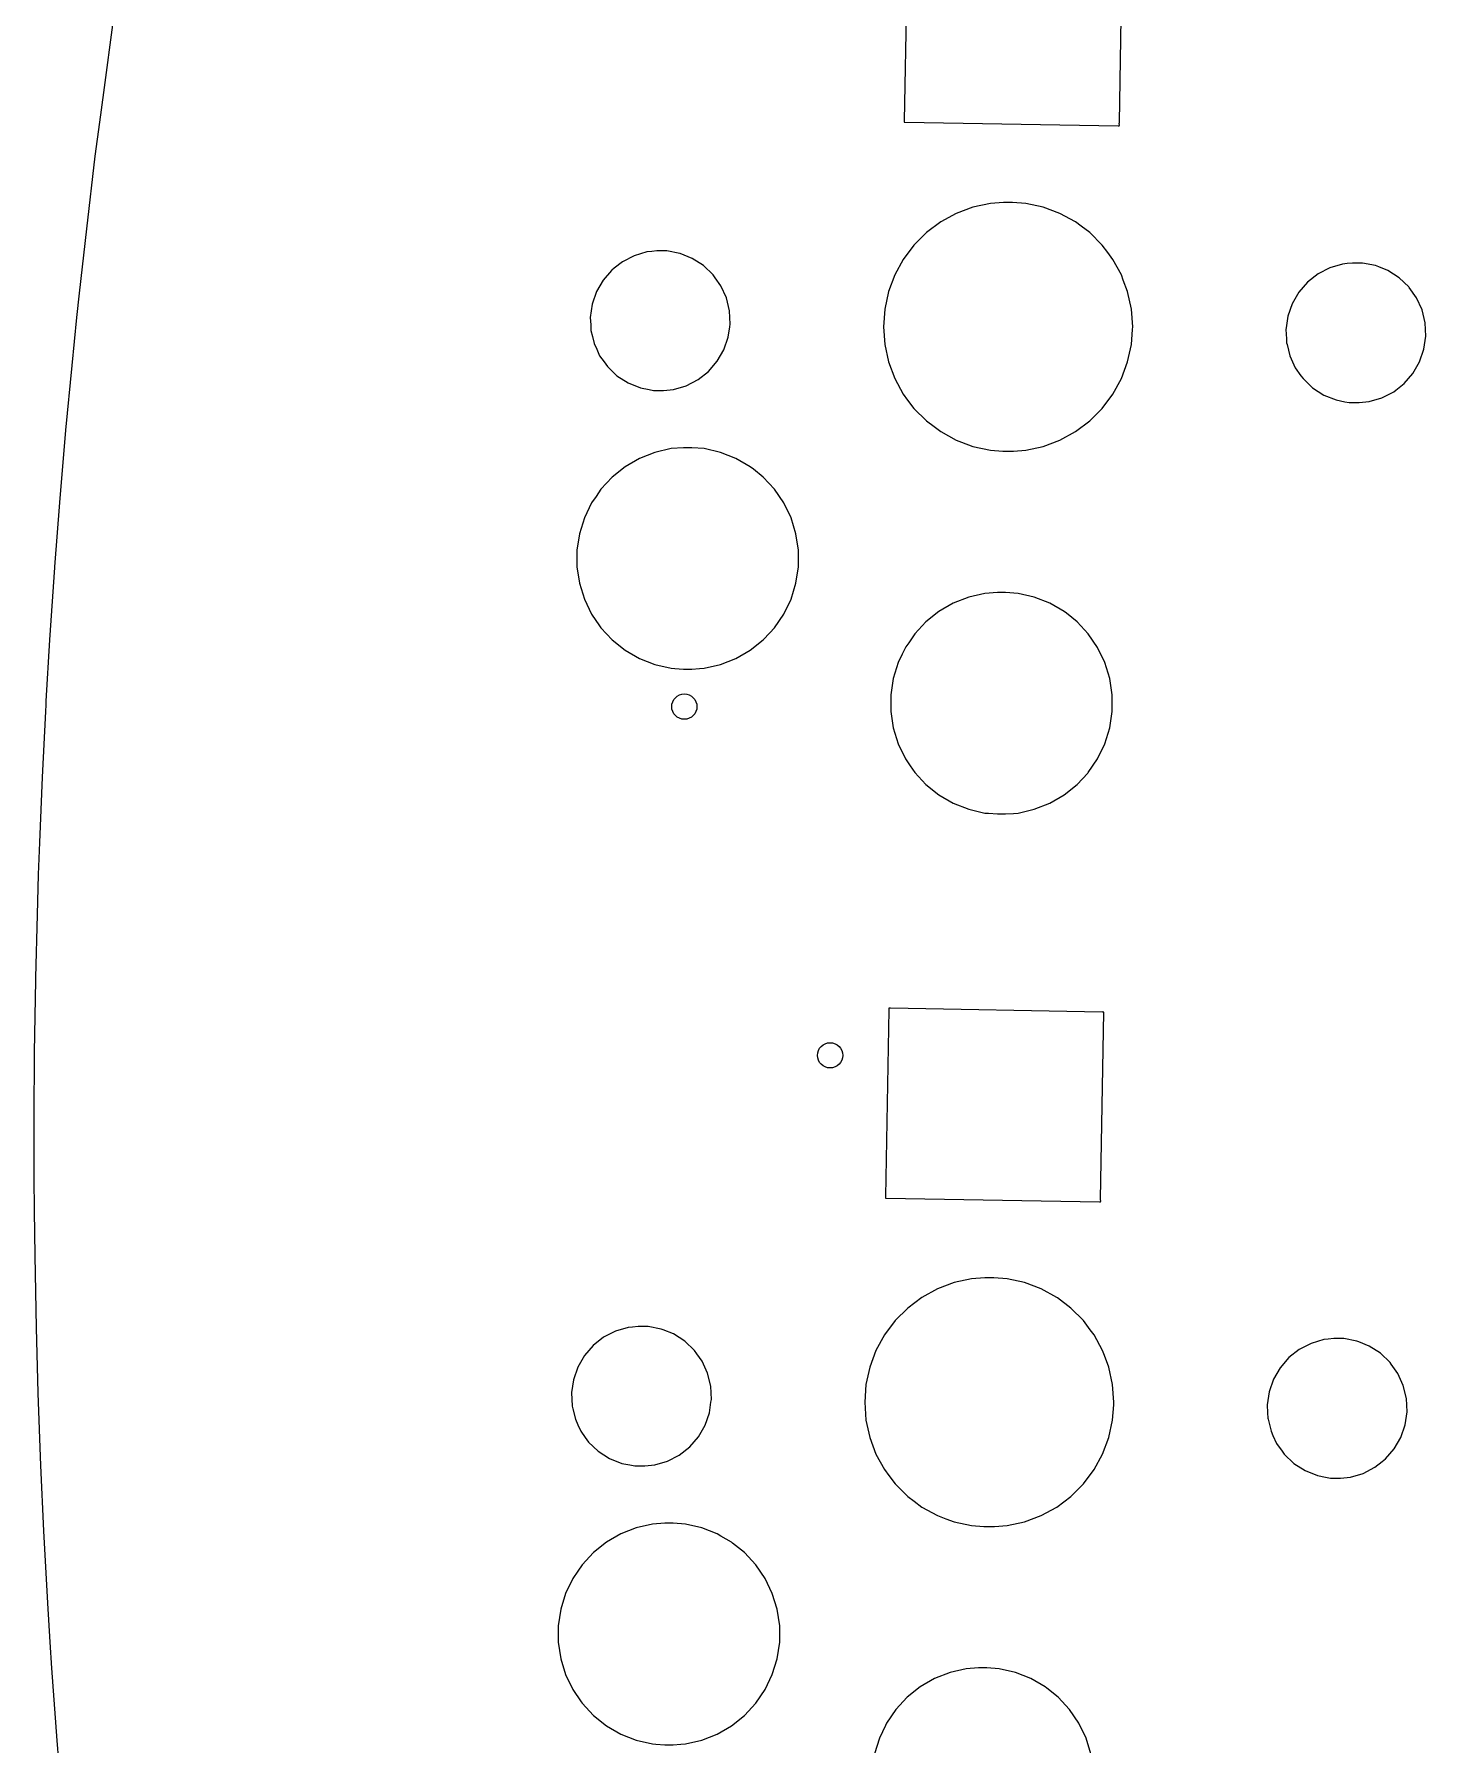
# Model space of a CAD drawing. Extents: x 1.95 to 9.87, y -5.96 to -1.39.
# Drawn here: x 1.945 to 2.812, y -4.361 to -3.296 of the extents above; entities that cross this region are included whole.
import ezdxf

# ---------------------------------------------------------------- set-up
doc = ezdxf.new("R2010")
doc.units = 0
doc.header["$MEASUREMENT"] = 0
doc.layers.add('BLACK', color=7, linetype='CONTINUOUS')

msp = doc.modelspace()

# ---------------------------------------------------------------- linework, layer by layer
at = {"layer": 'BLACK', "linetype": 'CONTINUOUS'}
for p, q in [((2.48889, -3.23406), (2.48686, -3.35028)), ((2.62076, -3.35139), (2.62226, -3.26525)), ((1.98861, -3.33263), (1.99474, -3.28749)), ((1.98616, -3.35119), (1.98861, -3.33263)), ((1.98476, -3.36185), (1.98616, -3.35119)), ((2.48686, -3.35029), (2.48684, -3.35119)), ((2.48684, -3.35119), (2.48685, -3.35121)), ((2.48685, -3.35121), (2.48687, -3.35121)), ((2.48686, -3.35028), (2.48686, -3.35029)), ((2.48687, -3.35121), (2.48687, -3.35121)), ((2.48687, -3.35121), (2.48687, -3.35121)), ((2.48687, -3.35121), (2.48734, -3.35122)), ((2.48734, -3.35122), (2.62004, -3.35354)), ((2.62075, -3.35203), (2.62076, -3.35139)), ((2.6209, -3.35314), (2.62075, -3.35203)), ((1.98337, -3.3724), (1.98476, -3.36185)), ((2.62004, -3.35354), (2.6207, -3.35355)), ((2.6207, -3.35355), (2.62072, -3.35354)), ((2.6207, -3.35355), (2.6207, -3.35355)), ((2.62072, -3.35354), (2.62073, -3.35351)), ((2.62072, -3.35354), (2.62072, -3.35354)), ((2.62073, -3.35351), (2.6209, -3.35314)), ((1.97802, -3.41751), (1.98336, -3.37244)), ((1.98336, -3.37244), (1.98337, -3.3724)), ((2.52965, -3.40406), (2.51928, -3.40793)), ((2.54046, -3.40171), (2.52965, -3.40406)), ((2.54873, -3.40112), (2.54046, -3.40171)), ((2.55426, -3.40112), (2.54873, -3.40112)), ((2.54873, -3.40112), (2.54873, -3.40112)), ((2.56254, -3.40171), (2.55426, -3.40112)), ((2.55426, -3.40112), (2.55426, -3.40112)), ((2.57335, -3.40406), (2.56254, -3.40171)), ((2.58372, -3.40793), (2.57335, -3.40406)), ((2.50957, -3.41323), (2.50071, -3.41986)), ((2.51928, -3.40793), (2.50957, -3.41323)), ((2.59343, -3.41323), (2.58372, -3.40793)), ((2.5969, -3.41583), (2.59343, -3.41323)), ((2.60229, -3.41986), (2.5969, -3.41583)), ((1.97347, -3.45753), (1.97802, -3.41751)), ((2.50071, -3.41986), (2.49288, -3.42769)), ((2.61011, -3.42769), (2.60229, -3.41986)), ((2.31881, -3.43426), (2.31144, -3.43805)), ((2.32675, -3.43193), (2.31881, -3.43426)), ((2.32969, -3.43165), (2.32675, -3.43193)), ((2.33293, -3.43134), (2.32969, -3.43165)), ((2.33914, -3.43134), (2.33293, -3.43134)), ((2.34727, -3.4329), (2.33914, -3.43134)), ((2.33914, -3.43134), (2.33914, -3.43134)), ((2.3473, -3.43292), (2.34727, -3.4329)), ((2.34727, -3.4329), (2.34727, -3.4329)), ((2.34727, -3.4329), (2.34727, -3.4329)), ((2.35496, -3.43598), (2.3473, -3.43292)), ((2.36192, -3.44046), (2.35496, -3.43598)), ((2.48625, -3.43655), (2.48095, -3.44626)), ((2.49288, -3.42769), (2.48625, -3.43655)), ((2.6136, -3.43234), (2.61011, -3.42769)), ((2.61674, -3.43655), (2.6136, -3.43234)), ((2.62205, -3.44626), (2.61674, -3.43655)), ((2.30462, -3.44354), (2.29951, -3.44943)), ((2.30494, -3.44317), (2.30462, -3.44354)), ((2.3064, -3.44202), (2.30494, -3.44317)), ((2.31144, -3.43805), (2.3064, -3.44202)), ((2.36791, -3.44617), (2.36192, -3.44046)), ((2.36192, -3.44046), (2.36192, -3.44046)), ((2.36192, -3.44046), (2.36192, -3.44046)), ((2.36924, -3.44803), (2.36791, -3.44617)), ((2.37272, -3.45292), (2.36924, -3.44803)), ((2.48095, -3.44626), (2.47708, -3.45663)), ((2.62323, -3.44943), (2.62205, -3.44626)), ((2.74445, -3.44561), (2.73794, -3.45073)), ((2.75181, -3.44182), (2.74445, -3.44561)), ((2.75976, -3.43948), (2.75181, -3.44182)), ((2.7625, -3.43922), (2.75976, -3.43948)), ((2.76593, -3.43889), (2.7625, -3.43922)), ((2.77214, -3.43889), (2.76593, -3.43889)), ((2.78027, -3.44046), (2.77214, -3.43889)), ((2.77214, -3.43889), (2.77214, -3.43889)), ((2.7822, -3.44123), (2.78027, -3.44046)), ((2.78027, -3.44046), (2.78027, -3.44046)), ((2.78027, -3.44046), (2.78027, -3.44046)), ((2.78796, -3.44354), (2.7822, -3.44123)), ((2.79493, -3.44802), (2.78796, -3.44354)), ((2.80092, -3.45373), (2.79493, -3.44802)), ((2.79493, -3.44802), (2.79493, -3.44802)), ((2.79493, -3.44802), (2.79493, -3.44802)), ((1.97194, -3.47263), (1.97347, -3.45757)), ((1.97347, -3.45757), (1.97347, -3.45753)), ((2.29537, -3.4566), (2.29266, -3.46443)), ((2.29951, -3.44943), (2.29537, -3.4566)), ((2.37616, -3.46045), (2.37272, -3.45292)), ((2.37272, -3.45292), (2.37272, -3.45292)), ((2.37272, -3.45292), (2.37272, -3.45292)), ((2.47708, -3.45663), (2.47473, -3.46744)), ((2.62592, -3.45663), (2.62323, -3.44943)), ((2.62827, -3.46744), (2.62592, -3.45663)), ((2.73252, -3.45699), (2.72838, -3.46416)), ((2.73794, -3.45073), (2.73252, -3.45699)), ((2.80109, -3.45398), (2.80092, -3.45373)), ((2.80572, -3.46048), (2.80109, -3.45398)), ((2.29266, -3.46443), (2.29148, -3.47263)), ((2.37811, -3.4685), (2.37616, -3.46045)), ((2.3785, -3.47677), (2.37811, -3.4685)), ((2.47473, -3.46744), (2.47394, -3.47848)), ((2.62906, -3.47848), (2.62827, -3.46744)), ((2.72838, -3.46416), (2.72567, -3.47199)), ((2.80916, -3.46801), (2.80572, -3.46048)), ((2.80572, -3.46048), (2.80572, -3.46048)), ((2.80572, -3.46048), (2.80572, -3.46048)), ((2.81112, -3.47606), (2.80916, -3.46801)), ((1.96891, -3.5026), (1.97194, -3.47263)), ((2.29148, -3.47263), (2.29171, -3.47731)), ((2.29148, -3.47263), (2.29148, -3.47263)), ((2.29171, -3.47731), (2.29188, -3.4809)), ((2.37733, -3.48497), (2.37826, -3.47848)), ((2.37826, -3.47848), (2.3785, -3.47677)), ((2.47394, -3.47848), (2.47473, -3.48952)), ((2.62827, -3.48952), (2.62893, -3.48018)), ((2.62893, -3.48018), (2.62906, -3.47848)), ((2.72464, -3.47915), (2.72449, -3.48018)), ((2.72449, -3.48018), (2.72477, -3.48606)), ((2.72567, -3.47199), (2.72464, -3.47915)), ((2.81151, -3.48433), (2.81112, -3.47606)), ((2.29188, -3.4809), (2.29278, -3.48461)), ((2.29278, -3.48461), (2.29383, -3.48895)), ((2.29383, -3.48895), (2.29547, -3.49253)), ((2.37462, -3.49279), (2.37733, -3.48497)), ((2.47473, -3.48952), (2.47708, -3.50033)), ((2.62592, -3.50033), (2.62827, -3.48952)), ((2.72477, -3.48606), (2.72488, -3.48846)), ((2.72488, -3.48846), (2.72514, -3.48952)), ((2.72514, -3.48952), (2.72684, -3.4965)), ((2.81033, -3.49253), (2.81151, -3.48433)), ((2.29547, -3.49253), (2.29727, -3.49648)), ((2.29727, -3.49648), (2.30002, -3.50034)), ((2.30002, -3.50034), (2.30207, -3.50322)), ((2.36505, -3.50622), (2.37048, -3.49997)), ((2.37048, -3.49997), (2.37462, -3.49279)), ((2.47708, -3.50033), (2.48095, -3.5107)), ((2.62205, -3.5107), (2.62592, -3.50033)), ((2.72684, -3.4965), (2.72858, -3.50033)), ((2.72858, -3.50033), (2.73028, -3.50404)), ((2.80348, -3.50752), (2.80762, -3.50035)), ((2.80762, -3.50035), (2.81033, -3.49253)), ((1.96506, -3.54282), (1.96891, -3.5026)), ((2.30207, -3.50322), (2.30807, -3.50894)), ((2.30807, -3.50894), (2.30807, -3.50894)), ((2.30807, -3.50894), (2.30807, -3.50894)), ((2.30807, -3.50894), (2.31503, -3.51342)), ((2.35118, -3.51514), (2.35854, -3.51134)), ((2.35854, -3.51134), (2.36505, -3.50622)), ((2.48095, -3.5107), (2.48625, -3.52041)), ((2.61674, -3.52041), (2.62205, -3.5107)), ((2.73028, -3.50404), (2.73378, -3.50895)), ((2.73378, -3.50895), (2.73508, -3.51078)), ((2.73508, -3.51078), (2.74107, -3.5165)), ((2.79806, -3.51378), (2.80348, -3.50752)), ((2.31503, -3.51342), (2.31503, -3.51342)), ((2.31503, -3.51342), (2.32272, -3.51649)), ((2.32272, -3.51649), (2.32814, -3.51754)), ((2.32814, -3.51754), (2.33085, -3.51806)), ((2.33085, -3.51806), (2.33085, -3.51806)), ((2.33085, -3.51806), (2.33706, -3.51806)), ((2.33706, -3.51806), (2.34324, -3.51747)), ((2.33706, -3.51806), (2.33706, -3.51806)), ((2.34324, -3.51747), (2.35118, -3.51514)), ((2.48625, -3.52041), (2.48899, -3.52406)), ((2.61011, -3.52927), (2.61674, -3.52041)), ((2.74107, -3.5165), (2.74107, -3.5165)), ((2.74107, -3.5165), (2.74107, -3.5165)), ((2.74107, -3.5165), (2.74804, -3.52097)), ((2.74804, -3.52097), (2.74804, -3.52097)), ((2.74804, -3.52097), (2.75573, -3.52405)), ((2.77624, -3.52503), (2.78419, -3.5227)), ((2.78419, -3.5227), (2.79155, -3.5189)), ((2.79155, -3.5189), (2.79285, -3.51788)), ((2.79285, -3.51788), (2.79806, -3.51378)), ((2.48899, -3.52406), (2.49288, -3.52927)), ((2.49288, -3.52927), (2.50071, -3.53709)), ((2.60229, -3.53709), (2.61011, -3.52927)), ((2.75573, -3.52405), (2.76115, -3.5251)), ((2.76115, -3.5251), (2.76386, -3.52562)), ((2.76386, -3.52562), (2.76386, -3.52562)), ((2.76386, -3.52562), (2.77007, -3.52562)), ((2.77007, -3.52562), (2.77624, -3.52503)), ((2.77007, -3.52562), (2.77007, -3.52562)), ((1.96128, -3.58787), (1.96506, -3.54286)), ((1.96506, -3.54286), (1.96506, -3.54282)), ((2.50071, -3.53709), (2.50541, -3.54062)), ((2.50541, -3.54062), (2.50957, -3.54373)), ((2.50957, -3.54373), (2.51928, -3.54903)), ((2.58372, -3.54903), (2.59343, -3.54373)), ((2.59343, -3.54373), (2.60229, -3.53709)), ((2.3418, -3.55432), (2.33173, -3.55662)), ((2.34952, -3.55374), (2.3418, -3.55432)), ((2.35468, -3.55374), (2.34952, -3.55374)), ((2.34952, -3.55374), (2.34952, -3.55374)), ((2.3624, -3.55432), (2.35468, -3.55374)), ((2.35468, -3.55374), (2.35468, -3.55374)), ((2.37247, -3.55662), (2.3624, -3.55432)), ((2.51928, -3.54903), (2.52259, -3.55026)), ((2.52259, -3.55026), (2.52965, -3.5529)), ((2.52965, -3.5529), (2.54046, -3.55525)), ((2.56254, -3.55525), (2.57335, -3.5529)), ((2.57335, -3.5529), (2.58372, -3.54903)), ((2.32211, -3.56039), (2.31317, -3.56556)), ((2.33173, -3.55662), (2.32211, -3.56039)), ((2.38209, -3.56039), (2.37247, -3.55662)), ((2.39103, -3.56556), (2.38209, -3.56039)), ((2.54046, -3.55525), (2.54814, -3.5558)), ((2.54814, -3.5558), (2.54873, -3.55584)), ((2.54873, -3.55584), (2.54873, -3.55584)), ((2.54873, -3.55584), (2.55426, -3.55584)), ((2.55426, -3.55584), (2.55482, -3.5558)), ((2.55426, -3.55584), (2.55426, -3.55584)), ((2.55482, -3.5558), (2.56254, -3.55525)), ((2.30509, -3.572), (2.29807, -3.57957)), ((2.31317, -3.56556), (2.30509, -3.572)), ((2.39305, -3.56717), (2.39103, -3.56556)), ((2.39911, -3.572), (2.39305, -3.56717)), ((2.40613, -3.57957), (2.39911, -3.572)), ((2.39911, -3.572), (2.39911, -3.572)), ((2.39911, -3.572), (2.39911, -3.572)), ((2.29504, -3.58401), (2.29225, -3.5881)), ((2.29807, -3.57957), (2.29504, -3.58401)), ((2.41195, -3.5881), (2.40613, -3.57957)), ((2.40613, -3.57957), (2.40613, -3.57957)), ((2.40613, -3.57957), (2.40613, -3.57957)), ((1.95816, -3.62782), (1.96128, -3.58787)), ((2.28777, -3.59741), (2.28472, -3.60728)), ((2.29225, -3.5881), (2.28777, -3.59741)), ((2.41643, -3.59741), (2.41195, -3.5881)), ((2.41948, -3.60728), (2.41643, -3.59741)), ((2.28472, -3.60728), (2.28318, -3.61749)), ((2.42102, -3.61749), (2.41948, -3.60728)), ((2.28318, -3.61749), (2.28318, -3.62782)), ((2.42102, -3.62132), (2.42102, -3.61749)), ((1.95512, -3.67328), (1.95813, -3.62829)), ((1.95813, -3.62824), (1.95816, -3.62782)), ((1.95813, -3.62829), (1.95813, -3.62824)), ((2.28318, -3.62782), (2.28472, -3.63804)), ((2.41948, -3.63804), (2.42102, -3.62782)), ((2.42102, -3.62782), (2.42102, -3.62132)), ((2.28472, -3.63804), (2.28777, -3.64791)), ((2.41643, -3.64791), (2.41948, -3.63804)), ((2.28777, -3.64791), (2.29225, -3.65721)), ((2.41195, -3.65721), (2.41643, -3.64791)), ((2.51742, -3.65043), (2.50848, -3.65559)), ((2.52704, -3.64665), (2.51742, -3.65043)), ((2.53711, -3.64436), (2.52704, -3.64665)), ((2.54483, -3.64378), (2.53711, -3.64436)), ((2.54999, -3.64378), (2.54483, -3.64378)), ((2.54483, -3.64378), (2.54483, -3.64378)), ((2.55771, -3.64436), (2.54999, -3.64378)), ((2.54999, -3.64378), (2.54999, -3.64378)), ((2.56778, -3.64665), (2.55771, -3.64436)), ((2.57739, -3.65043), (2.56778, -3.64665)), ((2.57742, -3.65044), (2.57739, -3.65043)), ((2.57739, -3.65043), (2.57739, -3.65043)), ((2.57739, -3.65043), (2.57739, -3.65043)), ((2.58634, -3.65559), (2.57742, -3.65044)), ((2.29225, -3.65721), (2.2972, -3.66448)), ((2.40613, -3.66575), (2.41195, -3.65721)), ((2.50848, -3.65559), (2.5004, -3.66203)), ((2.58779, -3.65675), (2.58634, -3.65559)), ((2.59442, -3.66203), (2.58779, -3.65675)), ((2.2972, -3.66448), (2.29807, -3.66575)), ((2.29807, -3.66575), (2.30504, -3.67327)), ((2.39911, -3.67332), (2.40328, -3.66883)), ((2.40328, -3.66883), (2.40613, -3.66575)), ((2.40613, -3.66575), (2.40613, -3.66575)), ((2.40613, -3.66575), (2.40613, -3.66575)), ((2.49338, -3.6696), (2.48964, -3.67509)), ((2.5004, -3.66203), (2.49338, -3.6696)), ((2.60144, -3.6696), (2.59442, -3.66203)), ((2.59442, -3.66203), (2.59442, -3.66203)), ((2.59442, -3.66203), (2.59442, -3.66203)), ((2.60726, -3.67814), (2.60144, -3.6696)), ((2.60144, -3.6696), (2.60144, -3.6696)), ((2.60144, -3.6696), (2.60144, -3.6696)), ((1.95283, -3.71139), (1.95512, -3.67329)), ((1.95512, -3.67329), (1.95512, -3.67328)), ((2.30504, -3.67327), (2.30509, -3.67332)), ((2.30509, -3.67332), (2.31317, -3.67976)), ((2.31317, -3.67976), (2.32211, -3.68492)), ((2.38209, -3.68492), (2.39103, -3.67976)), ((2.39103, -3.67976), (2.39911, -3.67332)), ((2.48565, -3.68211), (2.48308, -3.68745)), ((2.48756, -3.67814), (2.48565, -3.68211)), ((2.48791, -3.67763), (2.48756, -3.67814)), ((2.48964, -3.67509), (2.48791, -3.67763)), ((2.61174, -3.68745), (2.60726, -3.67814)), ((2.32211, -3.68492), (2.33173, -3.6887)), ((2.33173, -3.6887), (2.3418, -3.691)), ((2.3418, -3.691), (2.34401, -3.69116)), ((2.34401, -3.69116), (2.34952, -3.69158)), ((2.34952, -3.69158), (2.34952, -3.69158)), ((2.34952, -3.69158), (2.35468, -3.69158)), ((2.35468, -3.69158), (2.3595, -3.69121)), ((2.35468, -3.69158), (2.35468, -3.69158)), ((2.3595, -3.69121), (2.3624, -3.691)), ((2.3624, -3.691), (2.37247, -3.6887)), ((2.37247, -3.6887), (2.38209, -3.68492)), ((2.48308, -3.68745), (2.48003, -3.69732)), ((2.61479, -3.69732), (2.61174, -3.68745)), ((2.48003, -3.69732), (2.47849, -3.70753)), ((2.61633, -3.70753), (2.61479, -3.69732)), ((1.95249, -3.71786), (1.95269, -3.71381)), ((1.95269, -3.71376), (1.95283, -3.71139)), ((1.95269, -3.71381), (1.95269, -3.71376)), ((2.47849, -3.70753), (2.47849, -3.71786)), ((2.61633, -3.71786), (2.61633, -3.70753)), ((1.95046, -3.7588), (1.95249, -3.71786)), ((2.47849, -3.71786), (2.48003, -3.72807)), ((2.61479, -3.72807), (2.61633, -3.71786)), ((2.48003, -3.72807), (2.48308, -3.73794)), ((2.61174, -3.73794), (2.61479, -3.72807)), ((2.48308, -3.73794), (2.48756, -3.74725)), ((2.60726, -3.74725), (2.61174, -3.73794)), ((2.48756, -3.74725), (2.49055, -3.75163)), ((2.49055, -3.75163), (2.49338, -3.75578)), ((2.49338, -3.75578), (2.5004, -3.76336)), ((2.59442, -3.76336), (2.60106, -3.75619)), ((2.60106, -3.75619), (2.60144, -3.75578)), ((2.60144, -3.75578), (2.60726, -3.74725)), ((2.60144, -3.75578), (2.60144, -3.75578)), ((2.60144, -3.75578), (2.60144, -3.75578)), ((1.94874, -3.79938), (1.95046, -3.75882)), ((1.95046, -3.75882), (1.95046, -3.7588)), ((2.5004, -3.76336), (2.5004, -3.76336)), ((2.5004, -3.76336), (2.50848, -3.7698)), ((2.58634, -3.7698), (2.59442, -3.76336)), ((2.50848, -3.7698), (2.51742, -3.77496)), ((2.51742, -3.77496), (2.52704, -3.77873)), ((2.56778, -3.77873), (2.57739, -3.77496)), ((2.57739, -3.77496), (2.58634, -3.7698)), ((2.52704, -3.77873), (2.53711, -3.78103)), ((2.53711, -3.78103), (2.53931, -3.7812)), ((2.53931, -3.7812), (2.54483, -3.78161)), ((2.54483, -3.78161), (2.54483, -3.78161)), ((2.54483, -3.78161), (2.54999, -3.78161)), ((2.54999, -3.78161), (2.55481, -3.78125)), ((2.54999, -3.78161), (2.54999, -3.78161)), ((2.55481, -3.78125), (2.55771, -3.78103)), ((2.55771, -3.78103), (2.56778, -3.77873)), ((1.9481, -3.81925), (1.94874, -3.7994)), ((1.94874, -3.7994), (1.94874, -3.79938)), ((1.94728, -3.8444), (1.9481, -3.81925)), ((1.94632, -3.88345), (1.94728, -3.84442)), ((1.94728, -3.84442), (1.94728, -3.8444)), ((1.94628, -3.88503), (1.94632, -3.88345)), ((1.94559, -3.93005), (1.94628, -3.88507)), ((1.94628, -3.88507), (1.94628, -3.88503)), ((2.47724, -3.90351), (2.47521, -4.01973)), ((2.47725, -3.90255), (2.47723, -3.9035)), ((2.47723, -3.9035), (2.47724, -3.90351)), ((2.47726, -3.90253), (2.47725, -3.90255)), ((2.47727, -3.90253), (2.47726, -3.90253)), ((2.47726, -3.90253), (2.47726, -3.90253)), ((2.47823, -3.90254), (2.47727, -3.90253)), ((2.47727, -3.90253), (2.47727, -3.90253)), ((2.47727, -3.90253), (2.47727, -3.90253)), ((2.47727, -3.90253), (2.47727, -3.90253)), ((2.47824, -3.90255), (2.47823, -3.90254)), ((2.61015, -3.90485), (2.47824, -3.90255)), ((2.6091, -4.02114), (2.61112, -3.90525)), ((2.61018, -3.90484), (2.61015, -3.90485)), ((2.61111, -3.90486), (2.61018, -3.90484)), ((2.61112, -3.90486), (2.61111, -3.90486)), ((2.61112, -3.90487), (2.61112, -3.90486)), ((2.61112, -3.90486), (2.61112, -3.90486)), ((2.61112, -3.90486), (2.61112, -3.90486)), ((2.61113, -3.90487), (2.61112, -3.90487)), ((2.61112, -3.90525), (2.61113, -3.90488)), ((2.61113, -3.90488), (2.61113, -3.90487)), ((2.61113, -3.90488), (2.61113, -3.90488)), ((1.94532, -3.97072), (1.94559, -3.93007)), ((1.94559, -3.93007), (1.94559, -3.93005)), ((1.94532, -3.97073), (1.94532, -3.97072)), ((1.9454, -4.01574), (1.94532, -3.97073)), ((1.9454, -4.01575), (1.9454, -4.01574)), ((1.94545, -4.02064), (1.9454, -4.01575)), ((1.94554, -4.02859), (1.94545, -4.02064)), ((2.47521, -4.01974), (2.47519, -4.02064)), ((2.47519, -4.02064), (2.4752, -4.02066)), ((2.4752, -4.02066), (2.47521, -4.02066)), ((2.47521, -4.01973), (2.47521, -4.01974)), ((2.47521, -4.02066), (2.47521, -4.02066)), ((2.47521, -4.02066), (2.47521, -4.02066)), ((2.47521, -4.02066), (2.47569, -4.02067)), ((2.47569, -4.02067), (2.60839, -4.02298)), ((2.60839, -4.02298), (2.60905, -4.023)), ((2.60905, -4.023), (2.60907, -4.02299)), ((2.60905, -4.023), (2.60905, -4.023)), ((2.60907, -4.02298), (2.60908, -4.02296)), ((2.60907, -4.02299), (2.60907, -4.02298)), ((2.60908, -4.02296), (2.60924, -4.02259)), ((2.6091, -4.02147), (2.6091, -4.02114)), ((2.60924, -4.02259), (2.6091, -4.02147)), ((1.94584, -4.05638), (1.94554, -4.02859)), ((1.94584, -4.05641), (1.94584, -4.05638)), ((1.94669, -4.10141), (1.94584, -4.05641)), ((2.51797, -4.07325), (2.5076, -4.07712)), ((2.52878, -4.0709), (2.51797, -4.07325)), ((2.53705, -4.07031), (2.52878, -4.0709)), ((2.54258, -4.07031), (2.53705, -4.07031)), ((2.53705, -4.07031), (2.53705, -4.07031)), ((2.55085, -4.0709), (2.54258, -4.07031)), ((2.54258, -4.07031), (2.54258, -4.07031)), ((2.56167, -4.07325), (2.55085, -4.0709)), ((2.57204, -4.07712), (2.56167, -4.07325)), ((2.49788, -4.08242), (2.48903, -4.08905)), ((2.5076, -4.07712), (2.49788, -4.08242)), ((2.58175, -4.08242), (2.57204, -4.07712)), ((2.58223, -4.08278), (2.58175, -4.08242)), ((2.59061, -4.08905), (2.58223, -4.08278)), ((2.4812, -4.09688), (2.47457, -4.10574)), ((2.48903, -4.08905), (2.4812, -4.09688)), ((2.59843, -4.09688), (2.59061, -4.08905)), ((2.60269, -4.10256), (2.59843, -4.09688)), ((1.94669, -4.10144), (1.94669, -4.10141)), ((1.94785, -4.14182), (1.94669, -4.10144)), ((2.29976, -4.10724), (2.29325, -4.11236)), ((2.30712, -4.10345), (2.29976, -4.10724)), ((2.31507, -4.10112), (2.30712, -4.10345)), ((2.31782, -4.10085), (2.31507, -4.10112)), ((2.32125, -4.10053), (2.31782, -4.10085)), ((2.32745, -4.10053), (2.32125, -4.10053)), ((2.33559, -4.10209), (2.32745, -4.10053)), ((2.32745, -4.10053), (2.32745, -4.10053)), ((2.33676, -4.10256), (2.33559, -4.10209)), ((2.33559, -4.10209), (2.33559, -4.10209)), ((2.33559, -4.10209), (2.33559, -4.10209)), ((2.34327, -4.10517), (2.33676, -4.10256)), ((2.35024, -4.10965), (2.34327, -4.10517)), ((2.47457, -4.10574), (2.46927, -4.11545)), ((2.60506, -4.10574), (2.60269, -4.10256)), ((2.61037, -4.11545), (2.60506, -4.10574)), ((2.75425, -4.10808), (2.75082, -4.10841)), ((2.76046, -4.10808), (2.75425, -4.10808)), ((2.76859, -4.10965), (2.76046, -4.10808)), ((2.76046, -4.10808), (2.76046, -4.10808)), ((2.28783, -4.11862), (2.28369, -4.12579)), ((2.29325, -4.11236), (2.28783, -4.11862)), ((2.35623, -4.11536), (2.35024, -4.10965)), ((2.35024, -4.10965), (2.35024, -4.10965)), ((2.35024, -4.10965), (2.35024, -4.10965)), ((2.35784, -4.11761), (2.35623, -4.11536)), ((2.36104, -4.12211), (2.35784, -4.11761)), ((2.46927, -4.11545), (2.4654, -4.12582)), ((2.61155, -4.11862), (2.61037, -4.11545)), ((2.61423, -4.12582), (2.61155, -4.11862)), ((2.73277, -4.1148), (2.72626, -4.11992)), ((2.74013, -4.11101), (2.73277, -4.1148)), ((2.74808, -4.10867), (2.74013, -4.11101)), ((2.75082, -4.10841), (2.74808, -4.10867)), ((2.76976, -4.11012), (2.76859, -4.10965)), ((2.76859, -4.10965), (2.76859, -4.10965)), ((2.76859, -4.10965), (2.76859, -4.10965)), ((2.77628, -4.11273), (2.76976, -4.11012)), ((2.78325, -4.11721), (2.77628, -4.11273)), ((2.78924, -4.12292), (2.78325, -4.11721)), ((2.78325, -4.11721), (2.78325, -4.11721)), ((2.78325, -4.11721), (2.78325, -4.11721)), ((2.28369, -4.12579), (2.28098, -4.13362)), ((2.36448, -4.12964), (2.36104, -4.12211)), ((2.36104, -4.12211), (2.36104, -4.12211)), ((2.36104, -4.12211), (2.36104, -4.12211)), ((2.4654, -4.12582), (2.46305, -4.13663)), ((2.61659, -4.13663), (2.61423, -4.12582)), ((2.72084, -4.12618), (2.7167, -4.13335)), ((2.72626, -4.11992), (2.72084, -4.12618)), ((2.78992, -4.12387), (2.78924, -4.12292)), ((2.79404, -4.12967), (2.78992, -4.12387)), ((2.28098, -4.13362), (2.27984, -4.14155)), ((2.36643, -4.13769), (2.36448, -4.12964)), ((2.36682, -4.14596), (2.36643, -4.13769)), ((2.46305, -4.13663), (2.46226, -4.14767)), ((2.61738, -4.14767), (2.61659, -4.13663)), ((2.7167, -4.13335), (2.71399, -4.14118)), ((2.79748, -4.1372), (2.79404, -4.12967)), ((2.79404, -4.12967), (2.79404, -4.12967)), ((2.79404, -4.12967), (2.79404, -4.12967)), ((2.79944, -4.14525), (2.79748, -4.1372)), ((1.94786, -4.14203), (1.94785, -4.14182)), ((1.94786, -4.14204), (1.94786, -4.14203)), ((1.94948, -4.18706), (1.94786, -4.14204)), ((2.27984, -4.14155), (2.2798, -4.14182)), ((2.2798, -4.14182), (2.27999, -4.14564)), ((2.27999, -4.14564), (2.2802, -4.15009)), ((2.2802, -4.15009), (2.28059, -4.15168)), ((2.36565, -4.15416), (2.36658, -4.14767)), ((2.36658, -4.14767), (2.36682, -4.14596)), ((2.46226, -4.14767), (2.46305, -4.15871)), ((2.61659, -4.15871), (2.61725, -4.14937)), ((2.61725, -4.14937), (2.61738, -4.14767)), ((2.71399, -4.14118), (2.71281, -4.14937)), ((2.71281, -4.14937), (2.71304, -4.15421)), ((2.71281, -4.14937), (2.71281, -4.14937)), ((2.79983, -4.15352), (2.79944, -4.14525)), ((2.28059, -4.15168), (2.28215, -4.15814)), ((2.28215, -4.15814), (2.28379, -4.16173)), ((2.36294, -4.16198), (2.36565, -4.15416)), ((2.46305, -4.15871), (2.4654, -4.16952)), ((2.61423, -4.16952), (2.61659, -4.15871)), ((2.71304, -4.15421), (2.7132, -4.15765)), ((2.7132, -4.15765), (2.71332, -4.15815)), ((2.71332, -4.15815), (2.71516, -4.16569)), ((2.79865, -4.16172), (2.79983, -4.15352)), ((2.28379, -4.16173), (2.28559, -4.16567)), ((2.28559, -4.16567), (2.28835, -4.16954)), ((2.28835, -4.16954), (2.29039, -4.17241)), ((2.35337, -4.17541), (2.3588, -4.16916)), ((2.3588, -4.16916), (2.36294, -4.16198)), ((2.4654, -4.16952), (2.46927, -4.17989)), ((2.61037, -4.17989), (2.61423, -4.16952)), ((2.71516, -4.16569), (2.71638, -4.16838)), ((2.71638, -4.16838), (2.7186, -4.17323)), ((2.7918, -4.17671), (2.79594, -4.16954)), ((2.79594, -4.16954), (2.79865, -4.16172)), ((2.29039, -4.17241), (2.29639, -4.17813)), ((2.29639, -4.17813), (2.29639, -4.17813)), ((2.29639, -4.17813), (2.29639, -4.17813)), ((2.29639, -4.17813), (2.30335, -4.18261)), ((2.30335, -4.18261), (2.30335, -4.18261)), ((2.30335, -4.18261), (2.31104, -4.18568)), ((2.3395, -4.18433), (2.34686, -4.18053)), ((2.34686, -4.18053), (2.35337, -4.17541)), ((2.46927, -4.17989), (2.47457, -4.1896)), ((2.60506, -4.1896), (2.61037, -4.17989)), ((2.7186, -4.17323), (2.7221, -4.17814)), ((2.7221, -4.17814), (2.7234, -4.17997)), ((2.7234, -4.17997), (2.72939, -4.18569)), ((2.78638, -4.18297), (2.7918, -4.17671)), ((1.94948, -4.18709), (1.94948, -4.18706)), ((1.95136, -4.22761), (1.94948, -4.18709)), ((2.31104, -4.18568), (2.31611, -4.18666)), ((2.31611, -4.18666), (2.31917, -4.18725)), ((2.31917, -4.18725), (2.31917, -4.18725)), ((2.31917, -4.18725), (2.32538, -4.18725)), ((2.32538, -4.18725), (2.33156, -4.18666)), ((2.32538, -4.18725), (2.32538, -4.18725)), ((2.33156, -4.18666), (2.3395, -4.18433)), ((2.47457, -4.1896), (2.4773, -4.19325)), ((2.4773, -4.19325), (2.4812, -4.19846)), ((2.59843, -4.19846), (2.60506, -4.1896)), ((2.72939, -4.18569), (2.72939, -4.18569)), ((2.72939, -4.18569), (2.72939, -4.18569)), ((2.72939, -4.18569), (2.73636, -4.19016)), ((2.73636, -4.19016), (2.73636, -4.19016)), ((2.73636, -4.19016), (2.74405, -4.19324)), ((2.74405, -4.19324), (2.74912, -4.19422)), ((2.76456, -4.19422), (2.77251, -4.19189)), ((2.77251, -4.19189), (2.77987, -4.18809)), ((2.77987, -4.18809), (2.78428, -4.18462)), ((2.78428, -4.18462), (2.78638, -4.18297)), ((2.4812, -4.19846), (2.48903, -4.20628)), ((2.59061, -4.20628), (2.59843, -4.19846)), ((2.74912, -4.19422), (2.75218, -4.19481)), ((2.75218, -4.19481), (2.75218, -4.19481)), ((2.75218, -4.19481), (2.75838, -4.19481)), ((2.75838, -4.19481), (2.76456, -4.19422)), ((2.75838, -4.19481), (2.75838, -4.19481)), ((2.48903, -4.20628), (2.49304, -4.20929)), ((2.49304, -4.20929), (2.49788, -4.21291)), ((2.49788, -4.21291), (2.5076, -4.21822)), ((2.57204, -4.21822), (2.58175, -4.21291)), ((2.58175, -4.21291), (2.59061, -4.20628)), ((2.33012, -4.22351), (2.32005, -4.22581)), ((2.33784, -4.22293), (2.33012, -4.22351)), ((2.343, -4.22293), (2.33784, -4.22293)), ((2.33784, -4.22293), (2.33784, -4.22293)), ((2.35072, -4.22351), (2.343, -4.22293)), ((2.343, -4.22293), (2.343, -4.22293)), ((2.36079, -4.22581), (2.35072, -4.22351)), ((2.5076, -4.21822), (2.51278, -4.22015)), ((2.51278, -4.22015), (2.51797, -4.22209)), ((2.51797, -4.22209), (2.52878, -4.22444)), ((2.52878, -4.22444), (2.53646, -4.22499)), ((2.53646, -4.22499), (2.53705, -4.22503)), ((2.53705, -4.22503), (2.53705, -4.22503)), ((2.53705, -4.22503), (2.54258, -4.22503)), ((2.54258, -4.22503), (2.54313, -4.22499)), ((2.54258, -4.22503), (2.54258, -4.22503)), ((2.54313, -4.22499), (2.55085, -4.22444)), ((2.55085, -4.22444), (2.56167, -4.22209)), ((2.56167, -4.22209), (2.57204, -4.21822)), ((1.95136, -4.22762), (1.95136, -4.22761)), ((1.95375, -4.27264), (1.95136, -4.22762)), ((2.30149, -4.23475), (2.29341, -4.24119)), ((2.31043, -4.22958), (2.30149, -4.23475)), ((2.32005, -4.22581), (2.31043, -4.22958)), ((2.37041, -4.22958), (2.36079, -4.22581)), ((2.3728, -4.23096), (2.37041, -4.22958)), ((2.37041, -4.22958), (2.37041, -4.22958)), ((2.37041, -4.22958), (2.37041, -4.22958)), ((2.37935, -4.23475), (2.3728, -4.23096)), ((2.38005, -4.2353), (2.37935, -4.23475)), ((2.38743, -4.24119), (2.38005, -4.2353)), ((2.29341, -4.24119), (2.28639, -4.24876)), ((2.39445, -4.24876), (2.38743, -4.24119)), ((2.38743, -4.24119), (2.38743, -4.24119)), ((2.38743, -4.24119), (2.38743, -4.24119)), ((2.28057, -4.25729), (2.27609, -4.2666)), ((2.28367, -4.25275), (2.28057, -4.25729)), ((2.28639, -4.24876), (2.28367, -4.25275)), ((2.40027, -4.25729), (2.39445, -4.24876)), ((2.39445, -4.24876), (2.39445, -4.24876)), ((2.39445, -4.24876), (2.39445, -4.24876)), ((2.40475, -4.2666), (2.40027, -4.25729)), ((2.27609, -4.2666), (2.27304, -4.27647)), ((2.4078, -4.27647), (2.40475, -4.2666)), ((1.95375, -4.27268), (1.95375, -4.27264)), ((1.95532, -4.29701), (1.95375, -4.27268)), ((2.27304, -4.27647), (2.2715, -4.28668)), ((2.40934, -4.28668), (2.4078, -4.27647)), ((2.2715, -4.28668), (2.2715, -4.29701)), ((2.40934, -4.28806), (2.40934, -4.28668)), ((2.40934, -4.29701), (2.40934, -4.28806)), ((1.95635, -4.3131), (1.95532, -4.29701)), ((2.2715, -4.29701), (2.27304, -4.30723)), ((2.4078, -4.30723), (2.40934, -4.29701)), ((2.27304, -4.30723), (2.27609, -4.3171)), ((2.40475, -4.3171), (2.4078, -4.30723)), ((1.95952, -4.35815), (1.95635, -4.3131)), ((2.27609, -4.3171), (2.28057, -4.3264)), ((2.40027, -4.3264), (2.40475, -4.3171)), ((2.50574, -4.31962), (2.4968, -4.32478)), ((2.51536, -4.31584), (2.50574, -4.31962)), ((2.52543, -4.31354), (2.51536, -4.31584)), ((2.53315, -4.31297), (2.52543, -4.31354)), ((2.53831, -4.31297), (2.53315, -4.31297)), ((2.53315, -4.31297), (2.53315, -4.31297)), ((2.54603, -4.31354), (2.53831, -4.31297)), ((2.53831, -4.31297), (2.53831, -4.31297)), ((2.5561, -4.31584), (2.54603, -4.31354)), ((2.56571, -4.31962), (2.5561, -4.31584)), ((2.57466, -4.32478), (2.56571, -4.31962)), ((2.28057, -4.3264), (2.28583, -4.33411)), ((2.39445, -4.33494), (2.40027, -4.3264)), ((2.48872, -4.33122), (2.4817, -4.33879)), ((2.4968, -4.32478), (2.48872, -4.33122)), ((2.57561, -4.32554), (2.57466, -4.32478)), ((2.58274, -4.33122), (2.57561, -4.32554)), ((2.58976, -4.33879), (2.58274, -4.33122)), ((2.58274, -4.33122), (2.58274, -4.33122)), ((2.58274, -4.33122), (2.58274, -4.33122)), ((2.28583, -4.33411), (2.28639, -4.33494)), ((2.28639, -4.33494), (2.29341, -4.34251)), ((2.38743, -4.34251), (2.39443, -4.33496)), ((2.39443, -4.33496), (2.39445, -4.33494)), ((2.39445, -4.33494), (2.39445, -4.33494)), ((2.39445, -4.33494), (2.39445, -4.33494)), ((2.4817, -4.33879), (2.47588, -4.34733)), ((2.59558, -4.34733), (2.58976, -4.33879)), ((2.58976, -4.33879), (2.58976, -4.33879)), ((2.58976, -4.33879), (2.58976, -4.33879)), ((2.29341, -4.34251), (2.29341, -4.34251)), ((2.29341, -4.34251), (2.30149, -4.34895)), ((2.30149, -4.34895), (2.31043, -4.35411)), ((2.37041, -4.35411), (2.37935, -4.34895)), ((2.37935, -4.34895), (2.38743, -4.34251)), ((2.47514, -4.34885), (2.4714, -4.35663)), ((2.47588, -4.34733), (2.47514, -4.34885)), ((2.60006, -4.35663), (2.59558, -4.34733)), ((1.95952, -4.3582), (1.95952, -4.35815)), ((1.96189, -4.38705), (1.95952, -4.3582)), ((2.31043, -4.35411), (2.32005, -4.35789)), ((2.32005, -4.35789), (2.33012, -4.36019)), ((2.33012, -4.36019), (2.33233, -4.36035)), ((2.33233, -4.36035), (2.33784, -4.36076)), ((2.33784, -4.36076), (2.33784, -4.36076)), ((2.33784, -4.36076), (2.343, -4.36076)), ((2.343, -4.36076), (2.34782, -4.3604)), ((2.343, -4.36076), (2.343, -4.36076)), ((2.34782, -4.3604), (2.35072, -4.36019)), ((2.35072, -4.36019), (2.36079, -4.35789)), ((2.36079, -4.35789), (2.37041, -4.35411)), ((2.4714, -4.35663), (2.46835, -4.36651)), ((2.60311, -4.36651), (2.60006, -4.35663))]:
    msp.add_line(p, q, dxfattribs=at)
at = {"layer": 'BLACK'}
for centre in [(2.35, -3.71484), (2.44071, -3.93181)]:
    msp.add_circle(centre, 0.00787, dxfattribs=at)

doc.saveas('drawing.dxf')
